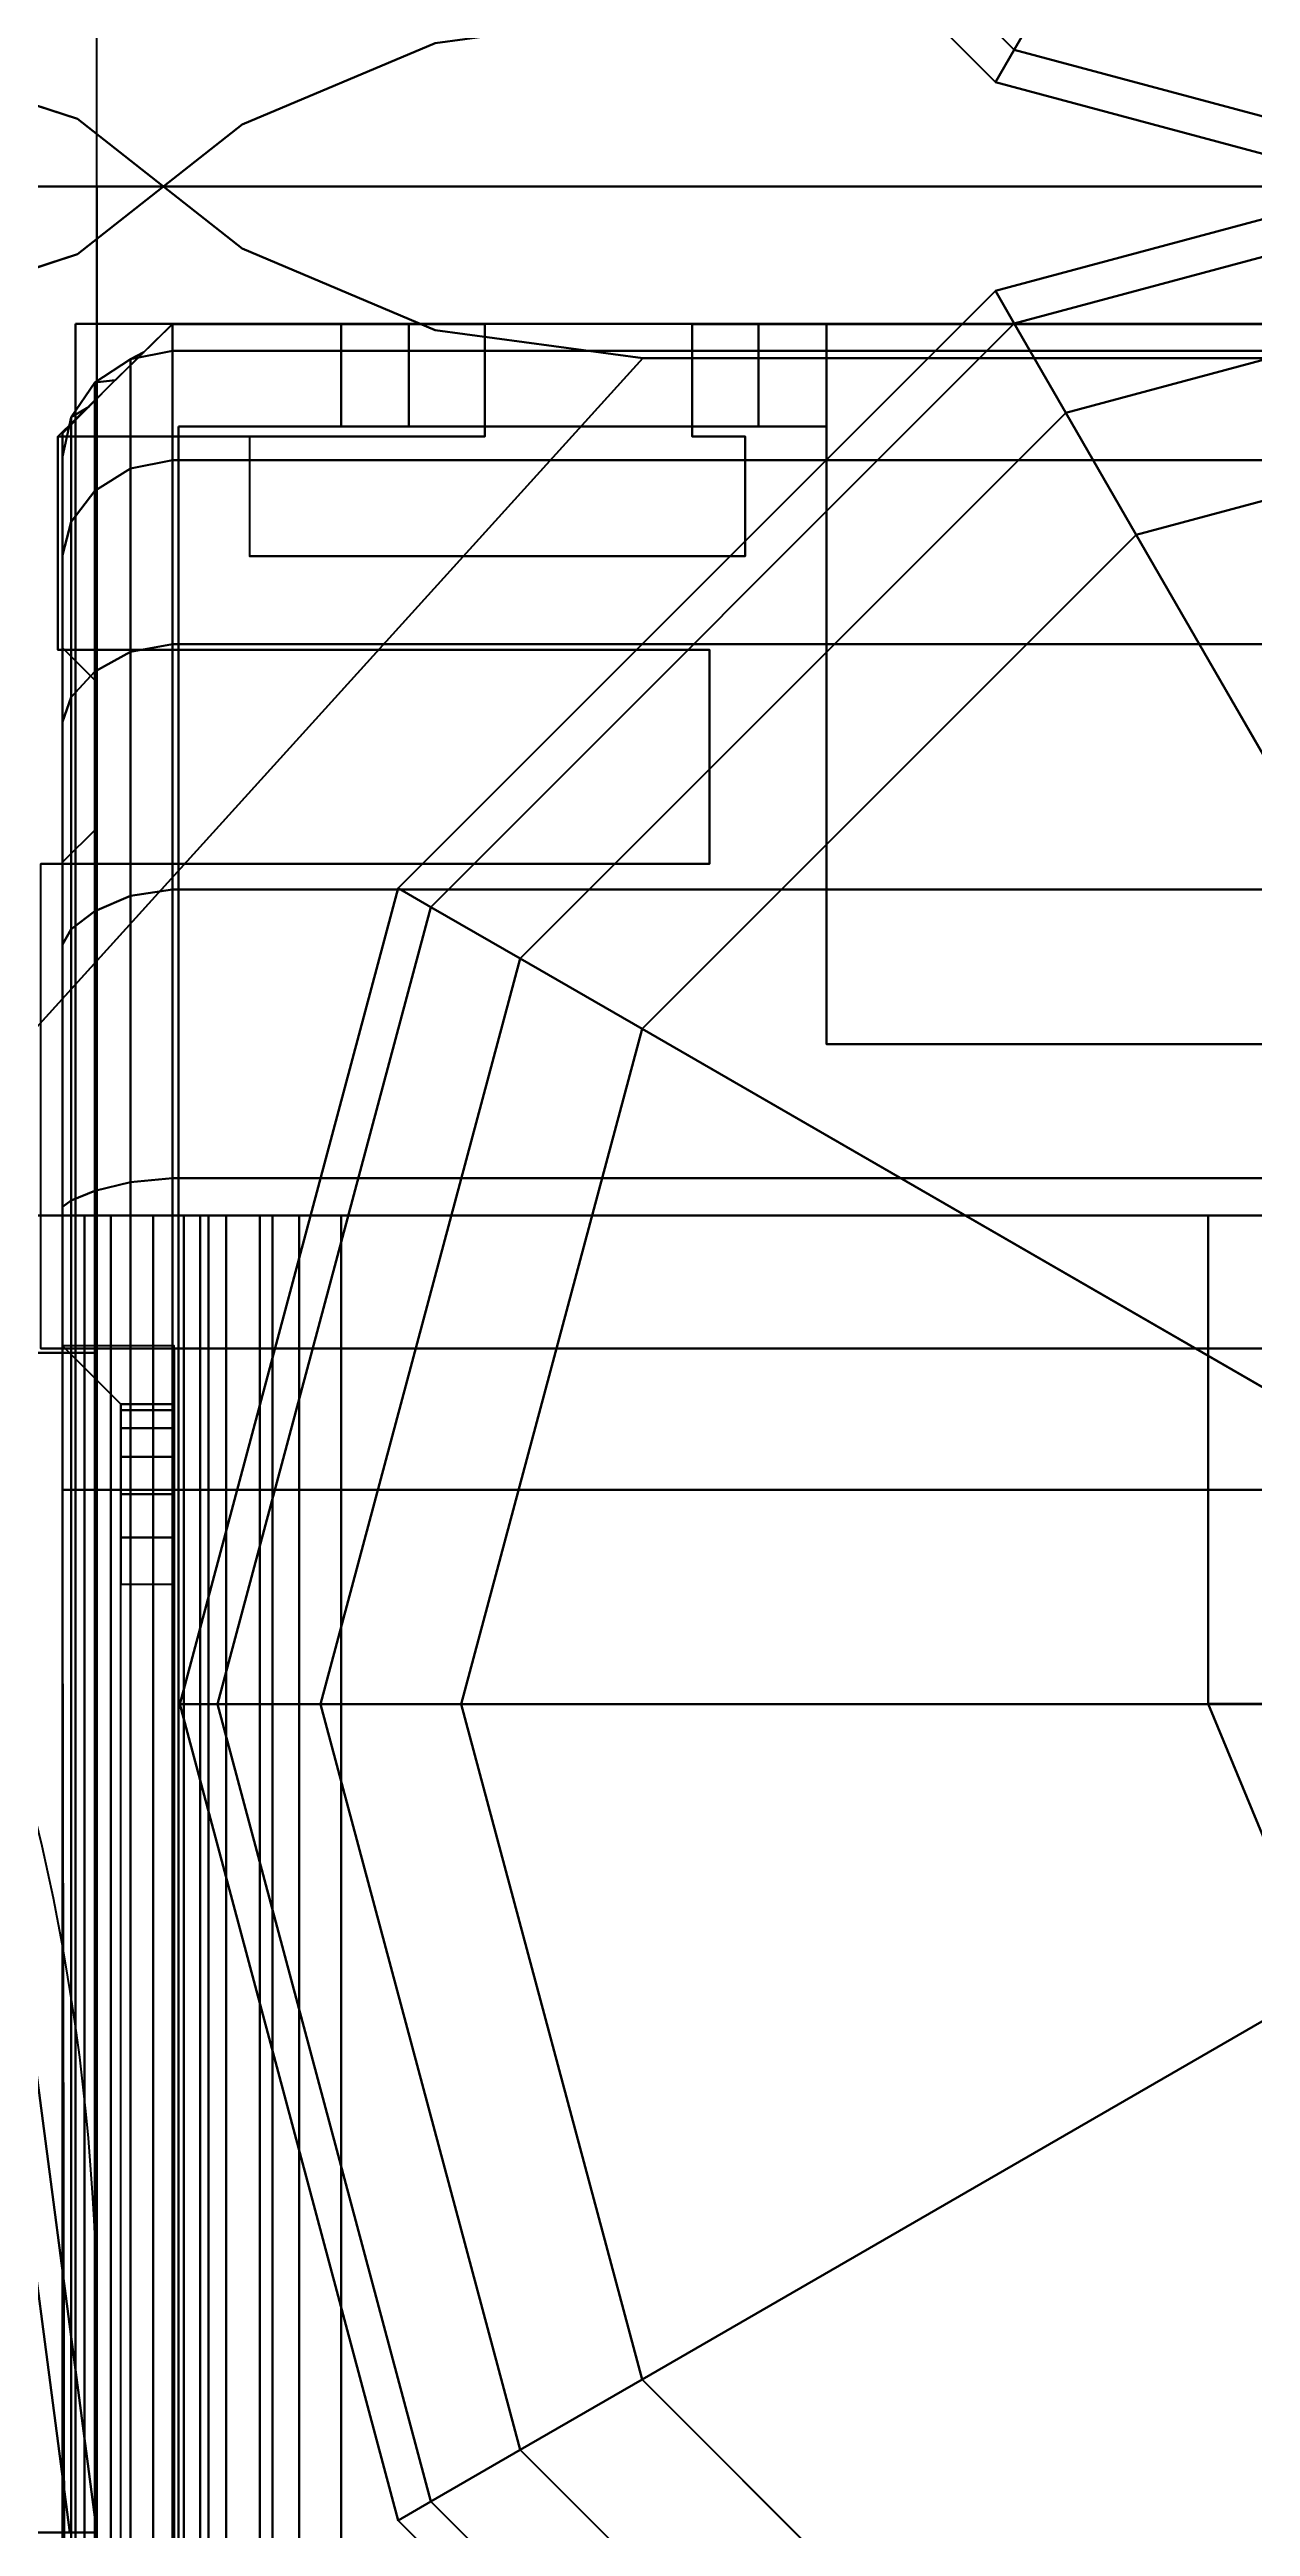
# Model space of a CAD drawing. Extents: x -170 to 1783, y -20 to 1205.
# Drawn here: x 1083.553 to 1084.254, y 304.37 to 305.815 of the extents above; entities that cross this region are included whole.
import ezdxf
from ezdxf.enums import TextEntityAlignment as Align

# ---------------------------------------------------------------- set-up
doc = ezdxf.new("R2010")
doc.units = 0
doc.header["$LTSCALE"] = 96
doc.header["$MEASUREMENT"] = 0
for name, color, linetype in [('A-FURN-3-PANEL-GLIDE', 7, 'Continuous'), ('A-FURN-3-PANEL-GLIDE-HOUSING', 7, 'Continuous'), ('A-FURN-3-PANEL-RACE', 7, 'Continuous'), ('A-FURN-3-PANEL-SIDE1', 7, 'Continuous'), ('A-FURN-3-PANEL-TOPCAP', 7, 'Continuous'), ('A-FURN-3-PANEL-TRIM', 7, 'Continuous'), ('A-FURN-3-WKSF-TRIM', 7, 'Continuous'), ('A-FURN-P-PNLS', 7, 'Continuous'), ('A-FURN-P-WKSF', 7, 'Continuous'), ('AFUPD-3-CSPT_3D', 7, 'Continuous'), ('AFUPD-3-RVBK_3D', 7, 'Continuous'), ('AFUPD-P', 7, 'Continuous'), ('MAIN_PANEL', 7, 'Continuous'), ('MAIN_STORAGE', 7, 'Continuous'), ('MAIN_WKSURF', 7, 'Continuous')]:
    doc.layers.add(name, color=color, linetype=linetype)

# ---------------------------------------------------------------- blocks, each defined once
blk = doc.blocks.new('EC-EFN-256')
at = {"layer": 'A-FURN-3-PANEL-GLIDE', "color": 20, "linetype": 'Continuous'}
for points in [[(0.0798, 0.5351, 0.2464), (0.0608, 0.5241, 0.1642), (-0.0668, 1, 0.1642), (-0.0447, 1, 0.2464)], [(0.0608, 0.5241, 0.1642), (0.0798, 0.5351, 0.0821), (-0.0447, 1, 0.0821), (-0.0668, 1, 0.1642)], [(0.1319, 0.5652, 0.3065), (0.0798, 0.5351, 0.2464), (-0.0447, 1, 0.2464), (0.0154, 1, 0.3065)], [(0.0798, 0.5351, 0.0821), (0.1319, 0.5652, 0.022), (0.0154, 1, 0.022), (-0.0447, 1, 0.0821)], [(0.203, 0.6063, 0.3285), (0.1319, 0.5652, 0.3065), (0.0154, 1, 0.3065), (0.0975, 1, 0.3285)], [(0.1319, 0.5652, 0.022), (0.203, 0.6063), (0.0975, 1), (0.0154, 1, 0.022)], [(0.7096, 0.8988, 0.3285), (0.203, 0.6063, 0.3285), (0.0975, 1, 0.3285), (0.6825, 1, 0.3285)], [(1.0875, 1, 0.3285), (1.6725, 1, 0.3285), (1.567, 0.6063, 0.3285), (1.0604, 0.8988, 0.3285)], [(0.7837, 0.8246, 0.3285), (0.4912, 0.318, 0.3285), (0.203, 0.6063, 0.3285), (0.7096, 0.8988, 0.3285)], [(1.0604, 0.8988, 0.3285), (1.567, 0.6063, 0.3285), (1.2787, 0.318, 0.3285), (0.9862, 0.8246, 0.3285)], [(0.885, 0.7975, 0.3285), (0.885, 0.2125, 0.3285), (0.4912, 0.318, 0.3285), (0.7837, 0.8246, 0.3285)], [(0.9862, 0.8246, 0.3285), (1.2787, 0.318, 0.3285), (0.885, 0.2125, 0.3285), (0.885, 0.7975, 0.3285)], [(0.4912, 0.318, 0.3285), (0.4502, 0.2469, 0.3065), (0.1319, 0.5652, 0.3065), (0.203, 0.6063, 0.3285)], [(0.4502, 0.2469, 0.022), (0.4912, 0.318), (0.203, 0.6063), (0.1319, 0.5652, 0.022)], [(1.567, 0.6063, 0.3285), (1.6381, 0.5652, 0.3065), (1.3198, 0.2469, 0.3065), (1.2787, 0.318, 0.3285)], [(1.6381, 0.5652, 0.022), (1.567, 0.6063), (1.2787, 0.318), (1.3198, 0.2469, 0.022)], [(0.4502, 0.2469, 0.3065), (0.4201, 0.1948, 0.2464), (0.0798, 0.5351, 0.2464), (0.1319, 0.5652, 0.3065)], [(0.4201, 0.1948, 0.0821), (0.4502, 0.2469, 0.022), (0.1319, 0.5652, 0.022), (0.0798, 0.5351, 0.0821)], [(1.6381, 0.5652, 0.3065), (1.6902, 0.5351, 0.2464), (1.3499, 0.1948, 0.2464), (1.3198, 0.2469, 0.3065)], [(1.6902, 0.5351, 0.0821), (1.6381, 0.5652, 0.022), (1.3198, 0.2469, 0.022), (1.3499, 0.1948, 0.0821)], [(0.4201, 0.1948, 0.2464), (0.4091, 0.1758, 0.1642), (0.0608, 0.5241, 0.1642), (0.0798, 0.5351, 0.2464)], [(0.4091, 0.1758, 0.1642), (0.4201, 0.1948, 0.0821), (0.0798, 0.5351, 0.0821), (0.0608, 0.5241, 0.1642)], [(1.6902, 0.5351, 0.2464), (1.7092, 0.5241, 0.1642), (1.3609, 0.1758, 0.1642), (1.3499, 0.1948, 0.2464)], [(1.7092, 0.5241, 0.1642), (1.6902, 0.5351, 0.0821), (1.3499, 0.1948, 0.0821), (1.3609, 0.1758, 0.1642)], [(0.885, 0.2125, 0.3285), (0.885, 0.1304, 0.3065), (0.4502, 0.2469, 0.3065), (0.4912, 0.318, 0.3285)], [(0.885, 0.1304, 0.022), (0.885, 0.2125), (0.4912, 0.318), (0.4502, 0.2469, 0.022)], [(1.2787, 0.318, 0.3285), (1.3198, 0.2469, 0.3065), (0.885, 0.1304, 0.3065), (0.885, 0.2125, 0.3285)], [(1.3198, 0.2469, 0.022), (1.2787, 0.318), (0.885, 0.2125), (0.885, 0.1304, 0.022)], [(0.885, 0.1304, 0.3065), (0.885, 0.0703, 0.2464), (0.4201, 0.1948, 0.2464), (0.4502, 0.2469, 0.3065)], [(0.885, 0.0703, 0.0821), (0.885, 0.1304, 0.022), (0.4502, 0.2469, 0.022), (0.4201, 0.1948, 0.0821)], [(1.3198, 0.2469, 0.3065), (1.3499, 0.1948, 0.2464), (0.885, 0.0703, 0.2464), (0.885, 0.1304, 0.3065)], [(1.3499, 0.1948, 0.0821), (1.3198, 0.2469, 0.022), (0.885, 0.1304, 0.022), (0.885, 0.0703, 0.0821)], [(0.885, 0.0703, 0.2464), (0.885, 0.0483, 0.1642), (0.4091, 0.1758, 0.1642), (0.4201, 0.1948, 0.2464)], [(0.885, 0.0483, 0.1642), (0.885, 0.0703, 0.0821), (0.4201, 0.1948, 0.0821), (0.4091, 0.1758, 0.1642)], [(1.3499, 0.1948, 0.2464), (1.3609, 0.1758, 0.1642), (0.885, 0.0483, 0.1642), (0.885, 0.0703, 0.2464)], [(1.3609, 0.1758, 0.1642), (1.3499, 0.1948, 0.0821), (0.885, 0.0703, 0.0821), (0.885, 0.0483, 0.1642)]]:
    blk.add_3dface(points, dxfattribs=at)
at = {"layer": 'A-FURN-3-PANEL-GLIDE', "color": 20, "linetype": 'Continuous', "invisible_edges": 12}
for points in [[(0.885, 1), (0.0975, 1), (0.203, 0.6063)], [(0.885, 1), (0.203, 0.6063), (0.4912, 0.318)], [(0.885, 1), (0.4912, 0.318), (0.885, 0.2125)], [(0.885, 1), (0.885, 0.2125), (1.2787, 0.318)], [(0.885, 1), (1.2787, 0.318), (1.567, 0.6063)], [(0.885, 1), (1.567, 0.6063), (1.6725, 1)]]:
    blk.add_3dface(points, dxfattribs=at)
at = {"layer": 'A-FURN-3-PANEL-GLIDE-HOUSING', "color": 40, "linetype": 'Continuous'}
for points in [[(0.8848, 0.6483, 4.1997), (1.1344, 0.7517, 4.1997), (1.1061, 0.78, 4.2397), (0.8848, 0.6883, 4.2397)], [(0.8848, 0.6883, 3.5747), (1.1061, 0.78, 3.5747), (1.1344, 0.7517, 3.6147), (0.8848, 0.6483, 3.6147)], [(0.8848, 0.6483, 3.6147), (1.1344, 0.7517, 3.6147), (1.1344, 0.7517, 4.1997), (0.8848, 0.6483, 4.1997)], [(0.8848, 0.6483, 4.1997), (0.8848, 0.6883, 4.2397), (0.6, 0.6883, 4.2397), (0.6, 0.6483, 4.1997)], [(0.8848, 0.6883, 3.5747), (0.8848, 0.6483, 3.6147), (0.6, 0.6483, 3.6147), (0.6, 0.6883, 3.5747)], [(0.8848, 0.6483, 4.1997), (0.6, 0.6483, 4.1997), (0.6, 0.6483, 3.6147), (0.8848, 0.6483, 3.6147)]]:
    blk.add_3dface(points, dxfattribs=at)
at = {"layer": 'A-FURN-3-PANEL-RACE', "color": 40, "linetype": 'Continuous'}
for points, invisible_edges in [([(0.5, 0.7375, 0.4563), (2.098, 0.7375, 0.4563), (23.5, 0.4255, 0.4563), (0.5, 0.4255, 0.4563)], 6), ([(0.5, 0.7375, 0.3963), (0.5, 0.4255, 0.3963), (23.5, 0.4255, 0.3963), (2.098, 0.7375, 0.3963)], 6), ([(0.5, 0.4255, 0.3963), (0.08, 0.4255, 0.3963), (0.08, -0.0125, 0.3963), (23.92, -0.0125, 0.3963)], 8), ([(0.08, 0.386, 1.7894), (0.08, 0.1819, 1.4986), (0.08, 0.4255, 0.3963), (0.08, 0.4255, 1.7894)], 2), ([(0.08, 0.4255, 0.3963), (0.14, 0.4255, 0.4563), (0.14, 0.4255, 1.7894), (0.08, 0.4255, 1.7894)], 1), ([(0.08, 0.1819, 1.4986), (0.08, 0.1425, 1.4986), (0.08, -0.0125, 0.3963), (0.08, 0.4255, 0.3963)], 10), ([(0.5, 0.4255, 0.3963), (0.5, 0.4255, 0.4563), (0.14, 0.4255, 0.4563), (0.08, 0.4255, 0.3963)], 4), ([(0.08, 0.4255, 3.245), (0.08, 0.4255, 3.515), (0.08, -0.0125, 3.515), (0.08, 0.1425, 3.1951)], 4), ([(0.14, 0.4255, 3.515), (0.14, 0.0475, 3.515), (0.08, -0.0125, 3.515), (0.08, 0.4255, 3.515)], 2), ([(0.5, 0.4255, 0.4563), (23.86, 0.0475, 0.4563), (0.14, 0.0475, 0.4563), (0.14, 0.4255, 0.4563)], 1), ([(0.14, 0.4255, 1.7894), (0.14, 0.4255, 0.4563), (0.14, 0.1819, 1.4986), (0.14, 0.386, 1.7894)], 2), ([(0.14, 0.4255, 0.4563), (0.14, 0.0475, 0.4563), (0.14, 0.1425, 1.4986), (0.14, 0.1819, 1.4986)], 10), ([(0.14, 0.1425, 3.1951), (0.14, 0.0475, 3.515), (0.14, 0.4255, 3.515), (0.14, 0.4255, 3.245)], 1), ([(23.5, 0.4255, 0.3963), (0.5, 0.4255, 0.3963), (23.92, -0.0125, 0.3963), (23.92, 0.4255, 0.3963)], 3), ([(23.5, 0.4255, 0.4563), (23.86, 0.4255, 0.4563), (23.86, 0.0475, 0.4563), (0.5, 0.4255, 0.4563)], 12), ([(0.08, 0.1425, 3.1951), (0.08, -0.0125, 3.515), (0.08, -0.0125, 0.3963), (0.08, 0.1425, 1.4986)], 5), ([(0.14, 0.0475, 0.4563), (0.14, 0.0475, 3.515), (0.14, 0.1425, 3.1951), (0.14, 0.1425, 1.4986)], 10), ([(0.6, 0.1425, 4.1797), (0.6, 0.1425, 4.2397), (0.6, 0.1024, 4.2344), (0.6, 0.1179, 4.1764)], 4), ([(0.6, 0.1179, 4.1764), (0.6, 0.1024, 4.2344), (0.6, 0.065, 4.2189), (0.6, 0.095, 4.1669)], 5), ([(0.6, 0.095, 4.1669), (0.6, 0.065, 4.2189), (0.6, 0.0329, 4.1943), (0.6, 0.0753, 4.1519)], 5), ([(0.6, 0.0753, 4.1519), (0.6, 0.0329, 4.1943), (0.6, 0.0082, 4.1622), (0.6, 0.0602, 4.1322)], 5), ([(0.6, 0.0602, 4.1322), (0.6, 0.0082, 4.1622), (0.6, -0.0072, 4.1248), (0.6, 0.0507, 4.1093)], 5), ([(0.14, 0.0475, 3.515), (0.6, 0.0475, 3.515), (0.6, -0.0125, 3.515), (0.08, -0.0125, 3.515)], 8), ([(0.14, 0.0475, 0.4563), (23.86, 0.0475, 0.4563), (23.86, 0.0475, 3.515), (0.14, 0.0475, 3.515)], 4), ([(0.6, 0.0507, 4.1093), (0.6, -0.0072, 4.1248), (0.6, -0.0125, 4.0847), (0.6, 0.0475, 4.0847)], 5), ([(0.6, 0.0475, 3.515), (23.4, 0.0475, 3.515), (23.4, 0.0475, 4.0847), (0.6, 0.0475, 4.0847)], 1), ([(0.6, 0.0475, 3.515), (0.6, 0.0475, 4.0847), (0.6, -0.0125, 4.0847), (0.6, -0.0125, 3.515)], 2), ([(23.92, -0.0125, 3.515), (23.92, -0.0125, 0.3963), (0.08, -0.0125, 0.3963), (0.08, -0.0125, 3.515)], 8), ([(23.4, -0.0125, 4.0847), (23.4, -0.0125, 3.515), (0.6, -0.0125, 3.515), (0.6, -0.0125, 4.0847)], 2)]:
    blk.add_3dface(points, dxfattribs=dict(at, invisible_edges=invisible_edges))
for points in [[(0.5, 0.7375, 0.3963), (0.5, 0.7375, 0.4563), (0.5, 0.4255, 0.4563), (0.5, 0.4255, 0.3963)], [(0.08, 0.4255, 1.7894), (0.14, 0.4255, 1.7894), (0.14, 0.386, 1.7894), (0.08, 0.386, 1.7894)], [(0.14, 0.4255, 3.245), (0.14, 0.4255, 3.515), (0.08, 0.4255, 3.515), (0.08, 0.4255, 3.245)], [(0.14, 0.1425, 3.1951), (0.14, 0.4255, 3.245), (0.08, 0.4255, 3.245), (0.08, 0.1425, 3.1951)], [(0.08, 0.386, 1.7894), (0.14, 0.386, 1.7894), (0.14, 0.1819, 1.4986), (0.08, 0.1819, 1.4986)], [(0.08, 0.1819, 1.4986), (0.14, 0.1819, 1.4986), (0.14, 0.1425, 1.4986), (0.08, 0.1425, 1.4986)], [(0.14, 0.1425, 1.4986), (0.14, 0.1425, 3.1951), (0.08, 0.1425, 3.1951), (0.08, 0.1425, 1.4986)], [(23.4, 0.1425, 4.1797), (23.4, 0.1425, 4.2397), (0.6, 0.1425, 4.2397), (0.6, 0.1425, 4.1797)], [(23.4, 0.1425, 4.2397), (23.4, 0.1024, 4.2344), (0.6, 0.1024, 4.2344), (0.6, 0.1425, 4.2397)], [(0.6, 0.1425, 4.1797), (0.6, 0.1179, 4.1764), (23.4, 0.1179, 4.1764), (23.4, 0.1425, 4.1797)], [(0.6, 0.1179, 4.1764), (0.6, 0.095, 4.1669), (23.4, 0.095, 4.1669), (23.4, 0.1179, 4.1764)], [(23.4, 0.1024, 4.2344), (23.4, 0.065, 4.2189), (0.6, 0.065, 4.2189), (0.6, 0.1024, 4.2344)], [(0.6, 0.095, 4.1669), (0.6, 0.0753, 4.1519), (23.4, 0.0753, 4.1519), (23.4, 0.095, 4.1669)], [(0.6, 0.0753, 4.1519), (0.6, 0.0602, 4.1322), (23.4, 0.0602, 4.1322), (23.4, 0.0753, 4.1519)], [(23.4, 0.065, 4.2189), (23.4, 0.0329, 4.1943), (0.6, 0.0329, 4.1943), (0.6, 0.065, 4.2189)], [(0.6, 0.0602, 4.1322), (0.6, 0.0507, 4.1093), (23.4, 0.0507, 4.1093), (23.4, 0.0602, 4.1322)], [(0.6, 0.0507, 4.1093), (0.6, 0.0475, 4.0847), (23.4, 0.0475, 4.0847), (23.4, 0.0507, 4.1093)], [(23.4, 0.0329, 4.1943), (23.4, 0.0082, 4.1622), (0.6, 0.0082, 4.1622), (0.6, 0.0329, 4.1943)], [(23.4, 0.0082, 4.1622), (23.4, -0.0072, 4.1248), (0.6, -0.0072, 4.1248), (0.6, 0.0082, 4.1622)], [(23.4, -0.0072, 4.1248), (23.4, -0.0125, 4.0847), (0.6, -0.0125, 4.0847), (0.6, -0.0072, 4.1248)]]:
    blk.add_3dface(points, dxfattribs=at)
at = {"layer": 'A-FURN-3-PANEL-SIDE1', "color": 7, "linetype": 'Continuous'}
for points in [[(23.3224, 1.955, 55.7401), (23.3228, 0.045, 55.7401), (0.6776, 0.045, 55.7401), (0.6776, 1.955, 55.7401)], [(0.6776, 0.045, 4.2397), (0.6776, 1.955, 4.2397), (0.6776, 1.955, 55.7401), (0.6776, 0.045, 55.7401)], [(23.3224, 0.045, 4.2397), (23.3224, 1.955, 4.2397), (0.6776, 1.955, 4.2397), (0.6776, 0.045, 4.2397)], [(23.3228, 0.045, 55.7401), (23.3224, 0.045, 4.2397), (0.6776, 0.045, 4.2397), (0.6776, 0.045, 55.7401)]]:
    blk.add_3dface(points, dxfattribs=at)
at = {"layer": 'A-FURN-3-PANEL-TOPCAP', "color": 60, "linetype": 'Continuous'}
for points, invisible_edges in [([(0.1285, -0.0047, 55.635), (0.144, -0.02, 55.635), (0.144, 2.02, 55.635), (0.1285, 2.0047, 55.635)], 10), ([(0.144, -0.02, 55.635), (0.269, -0.02, 55.635), (0.269, 2.02, 55.635), (0.144, 2.02, 55.635)], 10), ([(0.289, 2, 55.635), (0.269, 2.02, 55.635), (0.269, -0.02, 55.635), (0.289, 0, 55.635)], 10), ([(0.394, 2.02, 55.635), (0.3741, 2, 55.635), (0.3741, 0, 55.635), (0.394, -0.02, 55.635)], 10), ([(0.676, 2.02, 55.635), (0.394, 2.02, 55.635), (0.394, -0.02, 55.635), (0.676, -0.02, 55.635)], 10), ([(0.1285, 2.0047, 55.635), (0.1129, 1.9894, 55.635), (0.1129, 0.0106, 55.635), (0.1285, -0.0047, 55.635)], 10), ([(0.289, 0, 55.635), (0.3741, 0, 55.635), (0.3741, 2, 55.635), (0.289, 2, 55.635)], 10), ([(0.0965, 0.0273, 55.635), (0.1129, 0.0106, 55.635), (0.1129, 1.9894, 55.635), (0.0965, 1.9727, 55.635)], 10), ([(0.0965, 1.9727, 55.635), (0.08, 1.956, 55.635), (0.08, 0.044, 55.635), (0.0965, 0.0273, 55.635)], 8), ([(0.815, 0.045, 55.7401), (0.815, -0.02, 55.7741), (23.185, 0.014, 55.7401), (23.185, 0.045, 55.7401)], 1), ([(0.676, -0.02, 55.635), (0.6807, -0.02, 55.671), (0.7136, 0.014, 55.6622), (0.71, 0.014, 55.635)], 2), ([(0.6807, -0.02, 55.671), (0.6946, -0.02, 55.7045), (0.724, 0.014, 55.6875), (0.7136, 0.014, 55.6622)], 10), ([(0.6946, -0.02, 55.7045), (0.7167, -0.02, 55.7333), (0.7407, 0.014, 55.7093), (0.724, 0.014, 55.6875)], 10), ([(0.7167, -0.02, 55.7333), (0.7455, -0.02, 55.7554), (0.7625, 0.014, 55.726), (0.7407, 0.014, 55.7093)], 10), ([(0.7455, -0.02, 55.7554), (0.779, -0.02, 55.7693), (0.7878, 0.014, 55.7365), (0.7625, 0.014, 55.726)], 10), ([(0.779, -0.02, 55.7693), (0.815, -0.02, 55.7741), (0.815, 0.014, 55.7401), (0.7878, 0.014, 55.7365)], 10), ([(23.185, -0.02, 55.7741), (23.185, 0.014, 55.7401), (0.815, 0.014, 55.7401), (0.815, -0.02, 55.7741)], 5), ([(0.269, -0.02, 55.635), (0.2783, -0.02, 55.7687), (0.2976, 0, 55.7635), (0.289, 0, 55.635)], 2), ([(0.2783, -0.02, 55.7687), (0.3232, -0.02, 55.8949), (0.3405, 0, 55.8849), (0.2976, 0, 55.7635)], 10), ([(0.289, 0, 55.635), (0.2976, 0, 55.7635), (0.3798, 0, 55.7415), (0.3741, 0, 55.635)], 2), ([(0.2976, 0, 55.7635), (0.3405, 0, 55.8849), (0.4142, 0, 55.8424), (0.3798, 0, 55.7415)], 10), ([(0.3232, -0.02, 55.8949), (0.4005, -0.02, 56.0044), (0.4146, 0, 55.9903), (0.3405, 0, 55.8849)], 10), ([(0.3405, 0, 55.8849), (0.4146, 0, 55.9903), (0.4748, 0, 55.9301), (0.4142, 0, 55.8424)], 10), ([(0.3741, 0, 55.635), (0.3798, 0, 55.7415), (0.399, -0.02, 55.7363), (0.394, -0.02, 55.635)], 2), ([(0.3798, 0, 55.7415), (0.4142, 0, 55.8424), (0.4315, -0.02, 55.8323), (0.399, -0.02, 55.7363)], 10), ([(0.4005, -0.02, 56.0044), (0.5044, -0.02, 56.0891), (0.5144, 0, 56.0717), (0.4146, 0, 55.9903)], 10), ([(0.4142, 0, 55.8424), (0.4748, 0, 55.9301), (0.4889, -0.02, 55.9159), (0.4315, -0.02, 55.8323)], 10), ([(0.4146, 0, 55.9903), (0.5144, 0, 56.0717), (0.5569, 0, 55.9981), (0.4748, 0, 55.9301)], 10), ([(0.4748, 0, 55.9301), (0.5569, 0, 55.9981), (0.5669, -0.02, 55.9807), (0.4889, -0.02, 55.9159)], 10), ([(0.5044, -0.02, 56.0891), (0.6273, -0.02, 56.1426), (0.6324, 0, 56.1232), (0.5144, 0, 56.0717)], 10), ([(0.5144, 0, 56.0717), (0.6324, 0, 56.1232), (0.6544, 0, 56.0411), (0.5569, 0, 55.9981)], 10), ([(0.5569, 0, 55.9981), (0.6544, 0, 56.0411), (0.6596, -0.02, 56.0218), (0.5669, -0.02, 55.9807)], 10), ([(0.6273, -0.02, 56.1426), (0.76, -0.02, 56.161), (0.76, 0, 56.141), (0.6324, 0, 56.1232)], 10), ([(0.6324, 0, 56.1232), (0.76, 0, 56.141), (0.76, 0, 56.056), (0.6544, 0, 56.0411)], 10), ([(0.6544, 0, 56.0411), (0.76, 0, 56.056), (0.76, -0.02, 56.036), (0.6596, -0.02, 56.0218)], 10), ([(0.76, -0.02, 56.161), (23.24, -0.02, 56.161), (23.24, 0, 56.141), (0.76, 0, 56.141)], 10), ([(23.24, 0, 56.056), (0.76, 0, 56.056), (0.76, 0, 56.141), (23.24, 0, 56.141)], 10), ([(0.76, 0, 56.056), (23.24, 0, 56.056), (23.24, -0.02, 56.036), (0.76, -0.02, 56.036)], 10), ([(0.144, -0.02, 55.635), (0.1575, -0.02, 55.8011), (0.2783, -0.02, 55.7687), (0.269, -0.02, 55.635)], 2), ([(0.1575, -0.02, 55.8011), (0.2149, -0.02, 55.9575), (0.3232, -0.02, 55.8949), (0.2783, -0.02, 55.7687)], 10), ([(0.2149, -0.02, 55.9575), (0.3121, -0.02, 56.0929), (0.4005, -0.02, 56.0044), (0.3232, -0.02, 55.8949)], 10), ([(0.3121, -0.02, 56.0929), (0.4419, -0.02, 56.1974), (0.5044, -0.02, 56.0891), (0.4005, -0.02, 56.0044)], 10), ([(0.6807, -0.02, 55.671), (0.676, -0.02, 55.635), (0.394, -0.02, 55.635), (0.399, -0.02, 55.7363)], 8), ([(0.6946, -0.02, 55.7045), (0.6807, -0.02, 55.671), (0.399, -0.02, 55.7363), (0.4315, -0.02, 55.8323)], 10), ([(0.4315, -0.02, 55.8323), (0.4889, -0.02, 55.9159), (0.7167, -0.02, 55.7333), (0.6946, -0.02, 55.7045)], 10), ([(0.4419, -0.02, 56.1974), (0.5949, -0.02, 56.2633), (0.6273, -0.02, 56.1426), (0.5044, -0.02, 56.0891)], 10), ([(0.7455, -0.02, 55.7554), (0.7167, -0.02, 55.7333), (0.4889, -0.02, 55.9159), (0.5669, -0.02, 55.9807)], 10), ([(0.5669, -0.02, 55.9807), (0.6596, -0.02, 56.0218), (0.779, -0.02, 55.7693), (0.7455, -0.02, 55.7554)], 10), ([(0.5949, -0.02, 56.2633), (0.76, -0.02, 56.286), (0.76, -0.02, 56.161), (0.6273, -0.02, 56.1426)], 10), ([(0.815, -0.02, 55.7741), (0.779, -0.02, 55.7693), (0.6596, -0.02, 56.0218), (0.76, -0.02, 56.036)], 10), ([(0.76, -0.02, 56.161), (0.76, -0.02, 56.286), (23.24, -0.02, 56.286), (23.24, -0.02, 56.161)], 5), ([(23.185, -0.02, 55.7741), (0.815, -0.02, 55.7741), (0.76, -0.02, 56.036), (23.24, -0.02, 56.036)], 10)]:
    blk.add_3dface(points, dxfattribs=dict(at, invisible_edges=invisible_edges))
for points in [[(0.0957, 0.044, 55.8177), (0.08, 0.044, 55.635), (0.08, 1.956, 55.635), (0.0957, 1.956, 55.8177)], [(0.1595, 0.044, 55.9895), (0.0957, 0.044, 55.8177), (0.0957, 1.956, 55.8177), (0.1595, 1.956, 55.9895)], [(0.2668, 0.044, 56.1382), (0.1595, 0.044, 55.9895), (0.1595, 1.956, 55.9895), (0.2668, 1.956, 56.1382)], [(0.4099, 0.044, 56.2528), (0.2668, 0.044, 56.1382), (0.2668, 1.956, 56.1382), (0.4099, 1.956, 56.2528)], [(0.5783, 0.044, 56.3252), (0.4099, 0.044, 56.2528), (0.4099, 1.956, 56.2528), (0.5783, 1.956, 56.3252)], [(0.76, 0.044, 56.35), (0.5783, 0.044, 56.3252), (0.5783, 1.956, 56.3252), (0.76, 1.956, 56.35)], [(0.76, 0.044, 56.35), (0.76, 1.956, 56.35), (23.24, 1.956, 56.35), (23.24, 0.044, 56.35)], [(0.0965, 0.0273, 55.635), (0.08, 0.044, 55.635), (0.0957, 0.044, 55.8177), (0.1006, 0.0195, 55.8155)], [(0.1006, 0.0195, 55.8155), (0.0957, 0.044, 55.8177), (0.1595, 0.044, 55.9895), (0.1644, 0.0195, 55.9859)], [(0.1644, 0.0195, 55.9859), (0.1595, 0.044, 55.9895), (0.2668, 0.044, 56.1382), (0.2713, 0.0195, 56.1337)], [(0.2713, 0.0195, 56.1337), (0.2668, 0.044, 56.1382), (0.4099, 0.044, 56.2528), (0.4136, 0.0195, 56.248)], [(0.4136, 0.0195, 56.248), (0.4099, 0.044, 56.2528), (0.5783, 0.044, 56.3252), (0.5806, 0.0195, 56.3203)], [(0.5806, 0.0195, 56.3203), (0.5783, 0.044, 56.3252), (0.76, 0.044, 56.35), (0.76, 0.0195, 56.3451)], [(0.71, 0.045, 55.635), (0.676, 0.045, 55.635), (0.676, -0.02, 55.635), (0.71, 0.014, 55.635)], [(0.7136, 0.045, 55.6622), (0.71, 0.045, 55.635), (0.71, 0.014, 55.635), (0.7136, 0.014, 55.6622)], [(0.724, 0.045, 55.6875), (0.7136, 0.045, 55.6622), (0.7136, 0.014, 55.6622), (0.724, 0.014, 55.6875)], [(0.7407, 0.045, 55.7093), (0.724, 0.045, 55.6875), (0.724, 0.014, 55.6875), (0.7407, 0.014, 55.7093)], [(0.7625, 0.045, 55.726), (0.7407, 0.045, 55.7093), (0.7407, 0.014, 55.7093), (0.7625, 0.014, 55.726)], [(0.76, 0.0195, 56.3451), (0.76, 0.044, 56.35), (23.24, 0.044, 56.35), (23.24, 0.0195, 56.3451)], [(0.7878, 0.045, 55.7365), (0.7625, 0.045, 55.726), (0.7625, 0.014, 55.726), (0.7878, 0.014, 55.7365)], [(0.815, 0.045, 55.7401), (0.7878, 0.045, 55.7365), (0.7878, 0.014, 55.7365), (0.815, 0.014, 55.7401)], [(0.1129, 0.0106, 55.635), (0.0965, 0.0273, 55.635), (0.1006, 0.0195, 55.8155), (0.1143, -0.0013, 55.8104)], [(0.1143, -0.0013, 55.8104), (0.1006, 0.0195, 55.8155), (0.1644, 0.0195, 55.9859), (0.1774, -0.0013, 55.977)], [(0.1774, -0.0013, 55.977), (0.1644, 0.0195, 55.9859), (0.2713, 0.0195, 56.1337), (0.2828, -0.0013, 56.1222)], [(0.2828, -0.0013, 56.1222), (0.2713, 0.0195, 56.1337), (0.4136, 0.0195, 56.248), (0.4225, -0.0013, 56.2349)], [(0.4225, -0.0013, 56.2349), (0.4136, 0.0195, 56.248), (0.5806, 0.0195, 56.3203), (0.5856, -0.0013, 56.3065)], [(0.5856, -0.0013, 56.3065), (0.5806, 0.0195, 56.3203), (0.76, 0.0195, 56.3451), (0.76, -0.0013, 56.3313)], [(0.76, -0.0013, 56.3313), (0.76, 0.0195, 56.3451), (23.24, 0.0195, 56.3451), (23.24, -0.0013, 56.3313)], [(0.1285, -0.0047, 55.635), (0.1129, 0.0106, 55.635), (0.1143, -0.0013, 55.8104), (0.1344, -0.0151, 55.8048)], [(0.1344, -0.0151, 55.8048), (0.1143, -0.0013, 55.8104), (0.1774, -0.0013, 55.977), (0.1955, -0.0151, 55.9663)], [(0.144, -0.02, 55.635), (0.1285, -0.0047, 55.635), (0.1344, -0.0151, 55.8048), (0.1575, -0.02, 55.8011)], [(0.1955, -0.0151, 55.9663), (0.1774, -0.0013, 55.977), (0.2828, -0.0013, 56.1222), (0.2978, -0.0151, 56.1072)], [(0.2978, -0.0151, 56.1072), (0.2828, -0.0013, 56.1222), (0.4225, -0.0013, 56.2349), (0.4331, -0.0151, 56.2168)], [(0.4331, -0.0151, 56.2168), (0.4225, -0.0013, 56.2349), (0.5856, -0.0013, 56.3065), (0.5913, -0.0151, 56.2864)], [(0.5913, -0.0151, 56.2864), (0.5856, -0.0013, 56.3065), (0.76, -0.0013, 56.3313), (0.76, -0.0151, 56.3105)], [(0.76, -0.0151, 56.3105), (0.76, -0.0013, 56.3313), (23.24, -0.0013, 56.3313), (23.24, -0.0151, 56.3105)], [(0.1575, -0.02, 55.8011), (0.1344, -0.0151, 55.8048), (0.1955, -0.0151, 55.9663), (0.2149, -0.02, 55.9575)], [(0.2149, -0.02, 55.9575), (0.1955, -0.0151, 55.9663), (0.2978, -0.0151, 56.1072), (0.3121, -0.02, 56.0929)], [(0.3121, -0.02, 56.0929), (0.2978, -0.0151, 56.1072), (0.4331, -0.0151, 56.2168), (0.4419, -0.02, 56.1974)], [(0.4419, -0.02, 56.1974), (0.4331, -0.0151, 56.2168), (0.5913, -0.0151, 56.2864), (0.5949, -0.02, 56.2633)], [(0.5949, -0.02, 56.2633), (0.5913, -0.0151, 56.2864), (0.76, -0.0151, 56.3105), (0.76, -0.02, 56.286)], [(0.76, -0.02, 56.286), (0.76, -0.0151, 56.3105), (23.24, -0.0151, 56.3105), (23.24, -0.02, 56.286)]]:
    blk.add_3dface(points, dxfattribs=at)
at = {"layer": 'A-FURN-3-PANEL-TRIM', "color": 60, "linetype": 'Continuous'}
for points, invisible_edges in [([(0.395, 2.0328, 55.635), (0.6776, 2.0328, 55.635), (0.6776, -0.0328, 55.635), (0.395, -0.0328, 55.635)], 8), ([(0.6, -0.1348, 3.5747), (0.6, 1.6815, 3.5747), (0.1, 1.6815, 3.5747), (0.1, 0.3185, 3.5747)], 10), ([(0.6, -0.1348, 4.2397), (0.1, 0.3185, 4.2397), (0.1, 1.6815, 4.2397), (0.6, 1.6815, 4.2397)], 5), ([(0.1457, 0.3473, 55.635), (0.0802, 0.3473, 55.635), (0.0802, 1.6527, 55.635), (0.1457, 1.6527, 55.635)], 8), ([(0.2701, 1.6426, 55.635), (0.395, 1.6426, 55.635), (0.395, 0.3574, 55.635), (0.2701, 0.3574, 55.635)], 10), ([(0.1457, 1.6218, 55.635), (0.2155, 1.6218, 55.635), (0.2155, 0.3782, 55.635), (0.1457, 0.3782, 55.635)], 10), ([(0.0361, 0.0847, 3.5747), (0.6, -0.1348, 3.5747), (0.1, 0.3185, 3.5747), (0.0837, 0.1973, 3.5747)], 3), ([(0.0361, 0.0847, 4.2397), (0.0837, 0.1973, 4.2397), (0.1, 0.3185, 4.2397), (0.6, -0.1348, 4.2397)], 12), ([(0.0361, 0.0847, 3.8013), (0.0837, 0.1973, 3.8013), (0.1, 0.3185, 3.8013), (0.6, -0.1348, 3.8013)], 12), ([(0.0361, 0.0847, 4.013), (0.6, -0.1348, 4.013), (0.1, 0.3185, 4.013), (0.0837, 0.1973, 4.013)], 3), ([(0.2155, 0.0891, 4.2397), (0.2155, 0.0891, 55.635), (0.1457, 0.0891, 55.635), (0.1457, 0.0891, 4.2397)], 2), ([(0.1457, -0.0228, 55.635), (0.1457, 0.0891, 55.635), (0.2155, 0.0891, 55.635), (0.2701, -0.0228, 55.635)], 6), ([(-0.0735, -0.1159, 3.5747), (0.6, -0.1348, 3.5747), (0.0361, 0.0847, 3.5747), (-0.0395, -0.0114, 3.5747)], 3), ([(-0.0735, -0.1159, 4.2397), (-0.0395, -0.0114, 4.2397), (0.0361, 0.0847, 4.2397), (0.6, -0.1348, 4.2397)], 12), ([(-0.0735, -0.1159, 3.8013), (-0.0395, -0.0114, 3.8013), (0.0361, 0.0847, 3.8013), (0.6, -0.1348, 3.8013)], 12), ([(-0.0735, -0.1159, 4.013), (0.6, -0.1348, 4.013), (0.0361, 0.0847, 4.013), (-0.0395, -0.0114, 4.013)], 3)]:
    blk.add_3dface(points, dxfattribs=dict(at, invisible_edges=invisible_edges))
for points in [[(0.1, 0.3185, 4.2397), (0.1, 0.3185, 3.5747), (0.1, 1.6815, 3.5747), (0.1, 1.6815, 4.2397)], [(0.6, 1.6815, 3.5747), (0.6, -0.1348, 3.5747), (0.6, -0.1348, 4.2397), (0.6, 1.6815, 4.2397)], [(0.0802, 0.3473, 55.635), (0.0802, 0.3473, 4.2397), (0.0802, 1.6527, 4.2397), (0.0802, 1.6527, 55.635)], [(0.1457, 0.3473, 55.635), (0.1457, 0.3782, 55.635), (0.1457, 0.3782, 4.2397), (0.1457, 0.3473, 4.2397)], [(0.1457, 0.3782, 4.2397), (0.1457, 0.3782, 55.635), (0.2155, 0.3782, 55.635), (0.2155, 0.3782, 4.2397)], [(0.2155, 0.3782, 55.635), (0.2155, 0.0891, 55.635), (0.2155, 0.0891, 4.2397), (0.2155, 0.3782, 4.2397)], [(0.0802, 0.3473, 4.2397), (0.0802, 0.3473, 55.635), (0.1457, 0.3473, 55.635), (0.1457, 0.3473, 4.2397)], [(0.2701, 0.3574, 4.2397), (0.2701, 0.3574, 55.635), (0.395, 0.3574, 55.635), (0.395, 0.3574, 4.2397)], [(0.2701, -0.0228, 55.635), (0.2701, 0.3574, 55.635), (0.2701, 0.3574, 4.2397), (0.2701, -0.0228, 4.2397)], [(0.395, 0.3574, 55.635), (0.395, -0.0328, 55.635), (0.395, -0.0328, 4.2397), (0.395, 0.3574, 4.2397)], [(0.0837, 0.1973, 4.013), (0.1, 0.3185, 4.013), (0.1, 0.3185, 4.2397), (0.0837, 0.1973, 4.2397)], [(0.0837, 0.1973, 3.5747), (0.1, 0.3185, 3.5747), (0.1, 0.3185, 3.8013), (0.0837, 0.1973, 3.8013)], [(0.6, -0.1348, 3.8013), (0.1, 0.3185, 3.8013), (0.1, 0.3185, 4.013), (0.6, -0.1348, 4.013)], [(0.0802, 0.2263, 55.635), (0.0802, 0.044, 55.635), (0.0802, 0.044, 4.2397), (0.0802, 0.2263, 4.2397)], [(0.1457, 0.2263, 4.2397), (0.1457, 0.2263, 55.635), (0.0802, 0.2263, 55.635), (0.0802, 0.2263, 4.2397)], [(0.0802, 0.044, 55.635), (0.0802, 0.2263, 55.635), (0.1457, 0.2263, 55.635), (0.1457, -0.0228, 55.635)], [(0.1457, 0.0891, 55.635), (0.1457, 0.2263, 55.635), (0.1457, 0.2263, 4.2397), (0.1457, 0.0891, 4.2397)], [(0.0361, 0.0847, 4.013), (0.0837, 0.1973, 4.013), (0.0837, 0.1973, 4.2397), (0.0361, 0.0847, 4.2397)], [(0.0361, 0.0847, 3.5747), (0.0837, 0.1973, 3.5747), (0.0837, 0.1973, 3.8013), (0.0361, 0.0847, 3.8013)], [(-0.0395, -0.0114, 4.013), (0.0361, 0.0847, 4.013), (0.0361, 0.0847, 4.2397), (-0.0395, -0.0114, 4.2397)], [(-0.0395, -0.0114, 3.5747), (0.0361, 0.0847, 3.5747), (0.0361, 0.0847, 3.8013), (-0.0395, -0.0114, 3.8013)], [(0.0802, 0.044, 4.2397), (0.0802, 0.044, 55.635), (0.1457, -0.0228, 55.635), (0.1457, -0.0228, 4.2397)], [(0.6776, 0.045, 4.2397), (0.6776, -0.0328, 4.2397), (0.6776, -0.0328, 55.635), (0.6776, 0.045, 55.635)], [(-0.0735, -0.1159, 4.013), (-0.0395, -0.0114, 4.013), (-0.0395, -0.0114, 4.2397), (-0.0735, -0.1159, 4.2397)], [(-0.0735, -0.1159, 3.5747), (-0.0395, -0.0114, 3.5747), (-0.0395, -0.0114, 3.8013), (-0.0735, -0.1159, 3.8013)], [(0.1457, -0.0228, 4.2397), (0.1457, -0.0228, 55.635), (0.2701, -0.0228, 55.635), (0.2701, -0.0228, 4.2397)]]:
    blk.add_3dface(points, dxfattribs=at)
at = {"layer": 'A-FURN-P-PNLS', "color": 60, "linetype": 'Continuous'}
for p, q in [((0, 0), (0, 2)), ((24, 0), (0, 0))]:
    blk.add_line(p, q, dxfattribs=at)
at = {"layer": 'MAIN_PANEL', "color": 7, "linetype": 'Continuous'}
for p in [(0, 0), (0, 0, 55.663), (0, 0), (0, 0)]:
    blk.add_point(p, dxfattribs=at)
blk = doc.blocks.new('EC-EFN-456')
at = {"layer": 'A-FURN-3-PANEL-GLIDE', "color": 20, "linetype": 'Continuous'}
for points in [[(47.9025, 1, 0.3285), (47.9846, 1, 0.3065), (47.8681, 0.5652, 0.3065), (47.797, 0.6063, 0.3285)], [(47.9846, 1, 0.022), (47.9025, 1), (47.797, 0.6063), (47.8681, 0.5652, 0.022)], [(47.9846, 1, 0.3065), (48.0447, 1, 0.2464), (47.9202, 0.5351, 0.2464), (47.8681, 0.5652, 0.3065)], [(48.0447, 1, 0.0821), (47.9846, 1, 0.022), (47.8681, 0.5652, 0.022), (47.9202, 0.5351, 0.0821)], [(48.0447, 1, 0.2464), (48.0667, 1, 0.1642), (47.9392, 0.5241, 0.1642), (47.9202, 0.5351, 0.2464)], [(48.0667, 1, 0.1642), (48.0447, 1, 0.0821), (47.9202, 0.5351, 0.0821), (47.9392, 0.5241, 0.1642)], [(47.8681, 0.5652, 0.3065), (47.9202, 0.5351, 0.2464), (47.5799, 0.1948, 0.2464), (47.5498, 0.2469, 0.3065)], [(47.9202, 0.5351, 0.0821), (47.8681, 0.5652, 0.022), (47.5498, 0.2469, 0.022), (47.5799, 0.1948, 0.0821)], [(47.9202, 0.5351, 0.2464), (47.9392, 0.5241, 0.1642), (47.5909, 0.1758, 0.1642), (47.5799, 0.1948, 0.2464)], [(47.9392, 0.5241, 0.1642), (47.9202, 0.5351, 0.0821), (47.5799, 0.1948, 0.0821), (47.5909, 0.1758, 0.1642)]]:
    blk.add_3dface(points, dxfattribs=at)
at = {"layer": 'A-FURN-3-PANEL-TRIM', "color": 60, "linetype": 'Continuous'}
for points, invisible_edges in [([(47.9, 0.3185, 3.8013), (47.4, -0.1348, 3.8013), (47.9639, 0.0847, 3.8013), (47.9163, 0.1973, 3.8013)], 3), ([(47.9, 0.3185, 4.013), (47.9163, 0.1973, 4.013), (47.9639, 0.0847, 4.013), (47.4, -0.1348, 4.013)], 12), ([(47.9639, 0.0847, 3.8013), (47.4, -0.1348, 3.8013), (48.0735, -0.1159, 3.8013), (48.0395, -0.0114, 3.8013)], 3), ([(47.9639, 0.0847, 4.013), (48.0395, -0.0114, 4.013), (48.0735, -0.1159, 4.013), (47.4, -0.1348, 4.013)], 12)]:
    blk.add_3dface(points, dxfattribs=dict(at, invisible_edges=invisible_edges))
for points in [[(47.9163, 0.1973, 3.8013), (47.9639, 0.0847, 3.8013), (47.9639, 0.0847, 4.013), (47.9163, 0.1973, 4.013)], [(47.9639, 0.0847, 3.8013), (48.0395, -0.0114, 3.8013), (48.0395, -0.0114, 4.013), (47.9639, 0.0847, 4.013)], [(48.0395, -0.0114, 3.8013), (48.0735, -0.1159, 3.8013), (48.0735, -0.1159, 4.013), (48.0395, -0.0114, 4.013)]]:
    blk.add_3dface(points, dxfattribs=at)
at = {"layer": 'A-FURN-P-PNLS', "color": 60, "linetype": 'Continuous'}
for p, q in [((48, 2), (48, 0)), ((48, 0), (0, 0))]:
    blk.add_line(p, q, dxfattribs=at)
at = {"layer": 'MAIN_PANEL', "color": 7, "linetype": 'Continuous'}
for p in [(48, 0), (48, 0, 55.663), (48, 0)]:
    blk.add_point(p, dxfattribs=at)
blk = doc.blocks.new('EC-WS-424-T')
at = {"layer": 'A-FURN-3-WKSF-TRIM', "color": 40, "linetype": 'Continuous'}
for points in [[(0.0619, -22.982, 28.941), (0.0466, -22.9861, 28.882), (0, -22.632, 28.882), (0.0158, -22.632, 28.941)], [(0.0466, -22.9861, 28.882), (0.0466, -22.9861, 27.868), (0, -22.632, 27.868), (0, -22.632, 28.882)], [(0.0466, -22.9861, 27.868), (0.0619, -22.982, 27.809), (0.0158, -22.632, 27.809), (0, -22.632, 27.868)], [(0.1036, -22.9708, 28.9842), (0.0619, -22.982, 28.941), (0.0158, -22.632, 28.941), (0.059, -22.632, 28.9842)], [(0.0619, -22.982, 27.809), (0.1036, -22.9708, 27.7658), (0.059, -22.632, 27.7658), (0.0158, -22.632, 27.809)]]:
    blk.add_3dface(points, dxfattribs=at)
at = {"layer": 'A-FURN-P-WKSF', "color": 7, "linetype": 'Continuous'}
blk.add_line((0, -1.25), (0, -22.75), dxfattribs=at)
blk.add_arc((1.25, -22.75), 1.25, 180, 270, dxfattribs=at)
at = {"layer": 'MAIN_WKSURF', "color": 7, "linetype": 'Continuous'}
blk.add_point((0, -24), dxfattribs=at)
blk.add_point((0, -24), dxfattribs=at)
blk = doc.blocks.new('EC-HP-1212-FPED')
at = {"layer": 'AFUPD-3-CSPT_3D', "color": 60, "linetype": 'Continuous', "invisible_edges": 2}
blk.add_3dface([(0, 21.875, 27.75), (0, 0.68, 27.75), (15.25, 0.68, 27.75), (15.25, 21.875, 27.75)], dxfattribs=at)
at = {"layer": 'AFUPD-3-CSPT_3D', "color": 60, "linetype": 'Continuous'}
for points in [[(0, 0.68), (0, 0.68, 27.75), (0, 21.875, 27.75), (0, 21.875)], [(15.25, 0.68, 27.75), (0, 0.68, 27.75), (0, 0, 27.75), (15.25, 0, 27.75)], [(15.25, 0.68), (15.25, 0.68, 2.73), (0, 0.68, 2.73), (0, 0.68)], [(0, 0.68, 2.73), (15.25, 0.68, 2.73), (15.25, 0.68, 27.75), (0, 0.68, 27.75)], [(0, 0, 26.15), (0, 0, 27.75), (0, 0.68, 27.75), (0, 0.68, 26.15)], [(0, 0, 27.75), (0, 0, 26.15), (15.25, 0, 26.15), (15.25, 0, 27.75)]]:
    blk.add_3dface(points, dxfattribs=at)
at = {"layer": 'AFUPD-3-RVBK_3D', "color": 60, "linetype": 'Continuous', "invisible_edges": 1}
blk.add_3dface([(0, 0.68, 27.75), (15.25, 0.68, 27.75), (15.25, 0.68, 2.73), (0, 0.68, 2.73)], dxfattribs=at)
at = {"layer": 'AFUPD-P', "color": 60, "linetype": 'Continuous'}
for p, q in [((0, 21.875), (0, 0)), ((0, 21.875), (0, 0)), ((0, 0), (15.25, 0)), ((0, 0), (15.25, 0))]:
    blk.add_line(p, q, dxfattribs=at)
at = {"layer": 'MAIN_STORAGE', "color": 7, "linetype": 'Continuous'}
blk.add_point((0, 0), dxfattribs=at)
blk.add_point((0, 0), dxfattribs=at)
blk.add_point((0, 0), dxfattribs=at)
blk.add_point((0, 0), dxfattribs=at)
blk.add_point((0, 0), dxfattribs=at)
blk.add_point((0, 0), dxfattribs=at)

msp = doc.modelspace()

# ---------------------------------------------------------------- block references
at = {"layer": 'MAIN_PANEL', "color": 47, "linetype": 'Continuous', "rotation": 270}
msp.add_blockref('EC-EFN-456', (1083.58075, 353.73489), dxfattribs=at)
at = {"layer": 'MAIN_PANEL', "color": 47, "linetype": 'Continuous'}
ref = msp.add_blockref('EC-EFN-256', (1083.58075, 305.73489), dxfattribs=dict(at, rotation=270))
ref.add_attrib('CAPMC', 'ECH', dxfattribs={"color": 47, "linetype": 'Continuous', "height": 0.000000012, "width": 0.666667}).set_placement((1083.58075, 305.73489), align=Align.BOTTOM_LEFT)
ref.add_attrib('CAPPN', 'EC-EFN-256', dxfattribs={"color": 47, "linetype": 'Continuous', "height": 0.000000012, "width": 0.666667}).set_placement((1083.58075, 305.73489), align=Align.BOTTOM_LEFT)
ref.add_attrib('CAPMG', 'RSI', dxfattribs={"color": 47, "linetype": 'Continuous', "height": 0.000000012, "width": 0.666667}).set_placement((1083.58075, 305.73489), align=Align.BOTTOM_LEFT)
ref.add_attrib('CAPQTY', '1', dxfattribs={"color": 47, "linetype": 'Continuous', "height": 0.000000012, "width": 0.666667}).set_placement((1083.58075, 305.73489), align=Align.BOTTOM_LEFT)
at = {"layer": 'MAIN_STORAGE', "color": 47, "linetype": 'Continuous'}
ref = msp.add_blockref('EC-HP-1212-FPED', (1083.58075, 305.73489), dxfattribs=dict(at, rotation=180))
ref.add_attrib('CAPMC', 'ECH', dxfattribs={"color": 47, "linetype": 'Continuous', "height": 0.000000012, "width": 0.666667}).set_placement((1083.58075, 305.73489), align=Align.BOTTOM_LEFT)
ref.add_attrib('CAPPN', 'EC-HP-1212-FPED', dxfattribs={"color": 47, "linetype": 'Continuous', "height": 0.000000012, "width": 0.666667}).set_placement((1083.58075, 305.73489), align=Align.BOTTOM_LEFT)
ref.add_attrib('CAPMG', 'RSI', dxfattribs={"color": 47, "linetype": 'Continuous', "height": 0.000000012, "width": 0.666667}).set_placement((1083.58075, 305.73489), align=Align.BOTTOM_LEFT)
ref.add_attrib('CAPQTY', '1', dxfattribs={"color": 47, "linetype": 'Continuous', "height": 0.000000012, "width": 0.666667}).set_placement((1083.58075, 305.73489), align=Align.BOTTOM_LEFT)
at = {"layer": 'MAIN_WKSURF', "color": 47, "linetype": 'Continuous', "rotation": 180}
msp.add_blockref('EC-WS-424-T', (1083.58075, 281.73489), dxfattribs=at)

doc.saveas('drawing.dxf')
